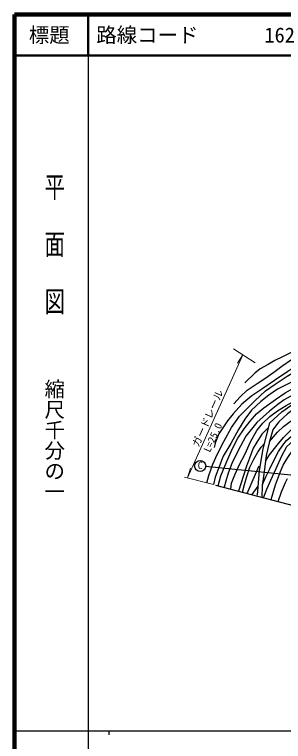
# Model space of a CAD drawing. Units: millimetres at full size, sheet at 1:1000; details may follow other scales. Extents: x -17237738 to 680000, y -229053800 to 380000.
# Drawn here: x 40000 to 105822, y 202409 to 380000 of the extents above; entities that cross this region are included whole.
import ezdxf
from ezdxf.enums import TextEntityAlignment as Align

# ---------------------------------------------------------------- set-up
doc = ezdxf.new("R2010")
doc.units = ezdxf.units.MM
doc.header["$LTSCALE"] = 1000
for name, color, linetype, lineweight in [('M-BGD', 7, 'Continuous', 25), ('M-BGD-EXST', 7, 'Continuous', 25), ('M-BMK-OTRS', 5, 'Continuous', 25), ('M-STR-HTXT', 7, 'Continuous', 13), ('M-TTL', 2, 'Continuous', 140), ('M-TTL-BAND', 7, 'Continuous', 25), ('M-TTL-LINE', 7, 'Continuous', 50)]:
    doc.layers.add(name, color=color, linetype=linetype, lineweight=lineweight)
doc.layers.add('M-TTL-TXT', color=7, linetype='Continuous')
doc.styles.add('@ＭＳ ゴシック', font='')
doc.styles.add('ＭＳ ゴシック', font='')
doc.styles.get('@ＭＳ ゴシック').set_extended_font_data('@MS Gothic')
doc.styles.get('ＭＳ ゴシック').set_extended_font_data('MS Gothic')

msp = doc.modelspace()

# ---------------------------------------------------------------- linework, layer by layer
at = {"layer": 'M-BGD'}
msp.add_line((98135, 262706), (99646, 264801), dxfattribs=at)
for points in [[(99458, 262540), (99964, 268617), (100826, 273934), (102447, 280290), (105388, 282937), (109839, 286062), (119766, 291784), (134259, 300342), (144782, 306729), (150447, 310231), (158456, 314222), (168999, 319304), (175055, 322290), (180068, 324723), (184656, 332308)], [(185025, 330948), (180707, 324048), (168121, 317890), (151041, 309511), (138633, 301863), (117734, 289232), (115695, 287873), (112917, 286544), (110658, 285182), (109030, 284085), (106777, 282420), (104713, 280471), (103899, 279468), (103237, 278503), (102388, 275715), (101594, 272247), (101060, 268314), (100626, 264884), (100501, 262088)], [(136195, 312996), (134658, 312027), (131193, 310145), (128119, 308405), (125578, 307126), (121984, 305197), (119679, 304056), (117374, 302737), (115249, 301552), (111999, 299732), (109963, 298524), (107882, 297495), (105577, 296355), (103728, 295454), (102046, 294526), (100137, 293447), (98806, 292367), (96371, 290009)], [(93682, 284887), (95218, 286607), (96970, 288266), (99398, 289832), (101242, 291091), (103424, 292658), (105391, 294134), (107805, 295754), (110288, 297409), (113737, 299511), (117737, 301682), (121599, 303888), (126780, 306762), (130297, 308519), (133332, 310105), (135422, 310997), (136259, 311303)], [(136334, 309315), (132642, 307533), (127944, 305010), (123948, 302815), (120428, 300747), (116771, 298658), (112499, 296263), (110041, 294942), (106876, 292761), (103609, 290600), (100751, 288665), (98077, 286853), (95588, 284795), (93468, 282430), (92085, 280771), (89988, 277594), (89189, 275567), (88820, 274216)], [(87046, 265595), (87559, 267377), (88529, 270171), (89707, 272680), (91247, 275670), (93069, 279103), (95040, 281879), (97071, 283939), (98838, 285654), (101407, 288042), (103796, 289714), (106753, 291654), (109352, 293177), (113130, 295320), (116182, 296866), (120196, 299039), (123541, 300961), (126593, 302632), (129963, 304353), (132939, 305681), (136605, 307424)], [(136831, 306020), (132674, 303811), (127873, 301083), (121788, 297829), (118302, 295922), (115091, 294051), (111769, 292354), (109002, 290768), (106972, 289809), (104389, 288445), (102211, 287043), (100255, 285494), (98004, 283318), (96380, 281178), (94793, 278597), (92902, 275222), (91057, 272123), (90145, 269753), (89137, 267016), (88667, 265180)], [(89816, 264878), (90497, 267314), (91846, 270651), (93379, 273965), (94650, 276466), (96209, 278762), (97645, 280689), (99245, 282411), (101009, 283887), (103883, 285987), (106263, 287545), (108806, 289021), (111390, 290579), (114514, 292394), (117960, 294362), (122144, 296699), (125467, 298626), (131655, 302003), (134647, 303778), (137019, 304851)], [(138067, 303065), (135426, 301855), (133461, 300928), (130294, 299243), (126580, 297205), (123108, 295248), (118865, 292905), (114077, 290291), (109828, 288010), (106024, 285855), (104427, 284764), (102398, 283116), (99322, 280359), (96627, 276968), (94630, 273293), (93171, 270346), (92285, 267930), (91674, 266016), (91277, 264496)], [(102388, 275715), (103338, 276836), (104359, 277949), (105817, 279365), (107490, 280569), (109510, 281915), (111306, 283199), (113921, 284735), (116369, 286142), (118288, 287182), (119981, 288039), (121679, 288983), (123047, 289615), (124863, 290248), (126617, 290880), (128903, 291451), (131990, 292516), (135724, 293760), (139846, 295126), (143426, 296347), (144439, 296575)], [(92928, 264065), (93120, 265547), (93915, 267584), (95056, 270109), (96442, 272676), (97770, 275570), (99287, 278363), (100804, 280199), (102441, 281795), (104390, 283171), (106469, 284457), (108861, 285784), (111116, 287012), (112288, 287761), (113680, 288744), (114969, 289535), (116432, 290420), (117838, 291113), (119631, 291991), (120354, 292271)], [(101408, 270879), (102363, 272451), (104270, 274785), (105834, 276648), (107701, 278540), (109950, 280574), (111836, 281795), (113400, 282737), (115395, 283812), (117704, 284951), (120691, 286232), (123336, 287236), (125622, 288099), (127902, 288548), (130832, 289302), (132142, 289428)], [(100668, 265217), (101531, 267064), (102469, 269012), (103457, 271009), (104634, 273237), (105664, 274771), (106547, 275926), (107813, 277027), (109894, 278414), (112375, 279968), (114499, 281103), (117595, 282518), (119761, 283421), (122225, 284524), (123725, 285064), (125407, 285605)], [(102153, 279136), (100558, 277487), (99272, 275532), (98408, 274087), (97527, 271634), (96794, 269634), (96030, 267390), (94773, 263583)], [(100964, 261967), (101740, 264077), (102714, 266282), (104013, 269082), (105443, 272196), (106651, 274452), (108082, 275787), (110149, 277344), (112140, 278414), (113693, 279129), (115114, 279765), (116453, 280167)], [(102805, 261486), (103882, 265068), (105061, 268372), (105752, 269914), (106862, 271795), (107933, 273337), (109004, 274344), (110197, 275376), (111787, 276673), (112398, 277039)], [(95763, 263325), (96252, 265203), (96857, 267151), (97619, 269391), (98582, 271339), (99523, 273108), (100375, 274340), (101159, 275240)], [(96952, 263015), (98381, 266390), (99882, 269764)], [(104483, 261048), (105361, 263394), (106293, 265656), (106765, 266670)]]:
    msp.add_lwpolyline(points, dxfattribs=at)
at = {"layer": 'M-BGD-EXST'}
msp.add_line((107656, 267497), (86774, 269589), dxfattribs=at)
msp.add_circle((85431, 269723), 1350, dxfattribs=at)
at = {"layer": 'M-BMK-OTRS'}
msp.add_line((89156, 265050), (124278, 255879), dxfattribs=at)
at = {"layer": 'M-STR-HTXT'}
for p, q in [((98862, 294899), (93573, 298362)), ((82355, 266797), (95837, 296880)), ((95837, 296880), (94531, 294801)), ((82355, 266797), (83037, 269155)), ((81612, 266987), (88718, 265166))]:
    msp.add_line(p, q, dxfattribs=at)
at = {"layer": 'M-TTL'}
for p, q in [((40000, 380000), (40000, 20000)), ((680000, 380000), (40000, 380000))]:
    msp.add_line(p, q, dxfattribs=at)
at = {"layer": 'M-TTL-BAND'}
for p, q in [((58000, 370000), (58000, 20000)), ((40000, 205000), (579000, 205000)), ((63070, 205000), (63070, 204000))]:
    msp.add_line(p, q, dxfattribs=at)
at = {"layer": 'M-TTL-LINE'}
for p, q in [((58000, 380000), (58000, 370000)), ((40000, 370000), (680000, 370000))]:
    msp.add_line(p, q, dxfattribs=at)

# ---------------------------------------------------------------- texts
at = {"layer": 'M-BGD-EXST', "style": 'ＭＳ ゴシック'}
msp.add_text('C', height=1833, rotation=358.508, dxfattribs=at).set_placement((84776, 268431), align=Align.BOTTOM_LEFT)
at = {"layer": 'M-STR-HTXT', "style": 'ＭＳ ゴシック'}
for s, p in [('ガードレール', (85554, 273936)), ('L=25.0', (88325, 272657))]:
    msp.add_text(s, height=1833, rotation=65.859, dxfattribs=at).set_placement(p, align=Align.BOTTOM_LEFT)
at = {"layer": 'M-TTL-BAND', "style": '@ＭＳ ゴシック', "width": 1.4}
msp.add_text('平  面  図', height=3666, rotation=270, dxfattribs=at).set_placement((49777, 306475), align=Align.MIDDLE_RIGHT)
at = {"layer": 'M-TTL-BAND', "style": '@ＭＳ ゴシック'}
msp.add_text('縮尺千分の一', height=3666, rotation=270, dxfattribs=at).set_placement((49777, 261030), align=Align.MIDDLE_RIGHT)
at = {"layer": 'M-TTL-TXT', "style": 'ＭＳ ゴシック'}
msp.add_text('標題', height=3666, dxfattribs=at).set_placement((48500, 375000), align=Align.MIDDLE_CENTER)
for s, p in [('路線コード', (60000, 375000)), ('162', (101142, 375000))]:
    msp.add_text(s, height=3666, dxfattribs=at).set_placement(p, align=Align.MIDDLE_LEFT)

doc.saveas('drawing.dxf')
